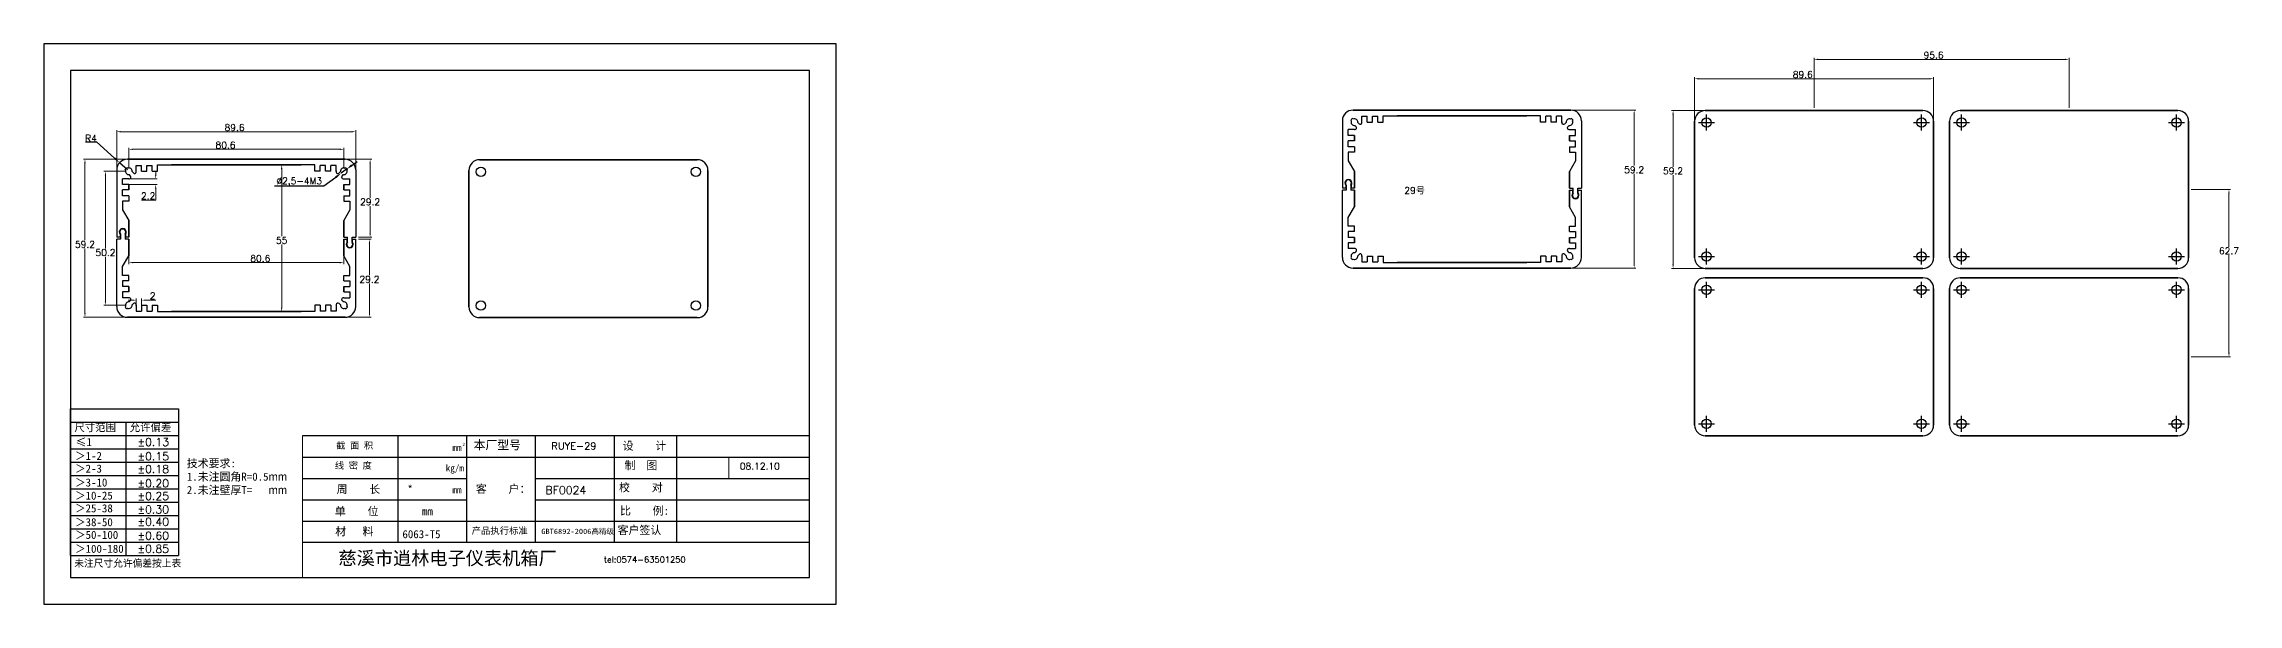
# Model space of a CAD drawing. Header units: millimetres. Extents: x 0 to 3061, y 0 to 1000.
# Drawn here: x 2239 to 3061, y 156 to 366 of the extents above; entities that cross this region are included whole.
import ezdxf

# ---------------------------------------------------------------- set-up
doc = ezdxf.new("R2010")
doc.units = ezdxf.units.MM
doc.header["$PDMODE"] = 2
doc.header["$PDSIZE"] = 3
doc.layers.add('POINT', color=2, linetype='Continuous')
doc.layers.add('PROPRO', color=1, linetype='Continuous')
doc.styles.get("Standard").update_dxf_attribs({"font": 'txt.shx', "height": 2.5})
doc.dimstyles.new('ISO-25', dxfattribs={"dimtxt": 2.5, "dimasz": 2.5, "dimexe": 0, "dimexo": 0, "dimgap": 0, "dimtad": 1, "dimtih": 1, "dimtoh": 1, "dimdec": 1, "dimtxsty": 'Standard', "dimcen": 2.5, "dimclrd": 256, "dimclre": 256, "dimclrt": 256, "dimadec": 0, "dimazin": 0, "dimtfac": 1, "dimtdec": 1, "dimtmove": 0, "dimatfit": 3, "dimfxl": 0, "dimarcsym": 0})
doc.dimstyles.new('ISO-25$0', dxfattribs={"dimtxt": 3.5, "dimasz": 1.5, "dimexe": 0.6, "dimexo": 1, "dimgap": 0.3, "dimtad": 1, "dimtih": 1, "dimtoh": 1, "dimdec": 1, "dimdsep": 46, "dimtxsty": 'Standard', "dimcen": 0, "dimclrd": 256, "dimclre": 256, "dimclrt": 256, "dimaunit": 1, "dimadec": 0, "dimazin": 3, "dimtfac": 1, "dimtdec": 1, "dimtofl": 0, "dimtmove": 0, "dimatfit": 3, "dimfxl": 0, "dimlwd": 9, "dimlwe": 9, "dimarcsym": 0})

# ---------------------------------------------------------------- blocks, each defined once
blk = doc.blocks.new('*D1')
at = {"lineweight": 9}
for p, q in [((2785.02, 341.44), (2835.4, 341.44)), ((2834.8, 339.94), (2834.8, 320.66)), ((2834.8, 283.74), (2834.8, 317.5)), ((2786.93, 282.24), (2835.4, 282.24))]:
    blk.add_line(p, q, dxfattribs=at)
for points in [[(2834.55, 339.94), (2835.05, 339.94), (2834.8, 341.44)], [(2834.55, 283.74), (2835.05, 283.74), (2834.8, 282.24)]]:
    blk.add_solid(points)
at = {"layer": 'Defpoints', "color": 0}
for p in [(2784.02, 341.44), (2785.93, 282.24), (2834.8, 282.24)]:
    blk.add_point(p, dxfattribs=at)
at = {"insert": (2834.8, 319.08), "char_height": 2.5, "attachment_point": 5}
blk.add_mtext('59.2', dxfattribs=at)
blk = doc.blocks.new('*U2', base_point=(533.293, 336.791))
at = {"layer": 'POINT', "color": 2}
blk.add_point((533.293, 336.791), dxfattribs=at)
at = {"layer": 'PROPRO'}
blk.add_circle((533.293, 336.791), 1.75, dxfattribs=at)
blk = doc.blocks.new('*U3', base_point=(613.893, 336.791))
at = {"layer": 'POINT', "color": 2}
blk.add_point((613.893, 336.791), dxfattribs=at)
at = {"layer": 'PROPRO'}
blk.add_circle((613.893, 336.791), 1.75, dxfattribs=at)
blk = doc.blocks.new('*U4', base_point=(613.893, 286.591))
at = {"layer": 'POINT', "color": 2}
blk.add_point((613.893, 286.591), dxfattribs=at)
at = {"layer": 'PROPRO'}
blk.add_circle((613.893, 286.591), 1.75, dxfattribs=at)
blk = doc.blocks.new('*U5', base_point=(533.293, 286.591))
at = {"layer": 'POINT', "color": 2}
blk.add_point((533.293, 286.591), dxfattribs=at)
at = {"layer": 'PROPRO'}
blk.add_circle((533.293, 286.591), 1.75, dxfattribs=at)
blk = doc.blocks.new('*D6')
at = {"lineweight": 9}
for p, q in [((2857.46, 318.25), (2857.46, 353.8)), ((2947.06, 312.69), (2947.06, 353.8)), ((2858.96, 353.2), (2945.56, 353.2))]:
    blk.add_line(p, q, dxfattribs=at)
for points in [[(2858.96, 353.45), (2858.96, 352.95), (2857.46, 353.2)], [(2945.56, 353.45), (2945.56, 352.95), (2947.06, 353.2)]]:
    blk.add_solid(points)
at = {"layer": 'Defpoints', "color": 0}
for p in [(2947.06, 353.2), (2857.46, 317.25), (2947.06, 311.69)]:
    blk.add_point(p, dxfattribs=at)
at = {"insert": (2898.01, 354.78), "char_height": 2.5, "attachment_point": 5}
blk.add_mtext('89.6', dxfattribs=at)
blk = doc.blocks.new('*D7')
at = {"lineweight": 9}
for p, q in [((2901.26, 341.29), (2848.79, 341.29)), ((2849.39, 339.79), (2849.39, 320.24)), ((2849.39, 283.59), (2849.39, 317.09)), ((2901.26, 282.09), (2848.79, 282.09))]:
    blk.add_line(p, q, dxfattribs=at)
for points in [[(2849.14, 339.79), (2849.64, 339.79), (2849.39, 341.29)], [(2849.14, 283.59), (2849.64, 283.59), (2849.39, 282.09)]]:
    blk.add_solid(points)
at = {"layer": 'Defpoints', "color": 0}
for p in [(2902.26, 341.29), (2849.39, 282.09), (2902.26, 282.09)]:
    blk.add_point(p, dxfattribs=at)
at = {"insert": (2849.39, 318.66), "char_height": 2.5, "attachment_point": 5}
blk.add_mtext('59.2', dxfattribs=at)
blk = doc.blocks.new('*D8')
at = {"lineweight": 9}
for p, q in [((2902.26, 342.29), (2902.26, 361.06)), ((2903.76, 360.46), (2996.36, 360.46)), ((2997.86, 342.29), (2997.86, 361.06))]:
    blk.add_line(p, q, dxfattribs=at)
for points in [[(2903.76, 360.71), (2903.76, 360.21), (2902.26, 360.46)], [(2996.36, 360.71), (2996.36, 360.21), (2997.86, 360.46)]]:
    blk.add_solid(points)
at = {"layer": 'Defpoints', "color": 0}
for p in [(2997.86, 360.46), (2902.26, 341.29), (2997.86, 341.29)]:
    blk.add_point(p, dxfattribs=at)
at = {"insert": (2947.06, 362.04), "char_height": 2.5, "attachment_point": 5}
blk.add_mtext('95.6', dxfattribs=at)
blk = doc.blocks.new('*D9')
at = {"lineweight": 9}
for p, q in [((3043.66, 311.69), (3058.38, 311.69)), ((3057.78, 310.19), (3057.78, 290.23)), ((3057.78, 250.49), (3057.78, 287.08)), ((3043.66, 248.99), (3058.38, 248.99))]:
    blk.add_line(p, q, dxfattribs=at)
for points in [[(3057.53, 310.19), (3058.03, 310.19), (3057.78, 311.69)], [(3057.53, 250.49), (3058.03, 250.49), (3057.78, 248.99)]]:
    blk.add_solid(points)
at = {"layer": 'Defpoints', "color": 0}
for p in [(3042.66, 311.69), (3042.66, 248.99), (3057.78, 248.99)]:
    blk.add_point(p, dxfattribs=at)
at = {"insert": (3057.78, 288.66), "char_height": 2.5, "attachment_point": 5}
blk.add_mtext('62.7', dxfattribs=at)
blk = doc.blocks.new('*D11')
at = {"lineweight": 9}
for p, q in [((2305.02, 320.91), (2328.39, 320.91)), ((2327.79, 319.41), (2327.79, 294.19)), ((2327.79, 267.41), (2327.79, 291.04)), ((2303.53, 265.91), (2328.39, 265.91))]:
    blk.add_line(p, q, dxfattribs=at)
for points in [[(2327.54, 319.41), (2328.04, 319.41), (2327.79, 320.91)], [(2327.54, 267.41), (2328.04, 267.41), (2327.79, 265.91)]]:
    blk.add_solid(points)
at = {"layer": 'Defpoints', "color": 0}
for p in [(2304.02, 320.91), (2302.53, 265.91), (2327.79, 265.91)]:
    blk.add_point(p, dxfattribs=at)
at = {"insert": (2327.79, 292.62), "char_height": 2.5, "attachment_point": 5}
blk.add_mtext('55', dxfattribs=at)
blk = doc.blocks.new('*D12')
at = {"lineweight": 9}
for p, q in [((2270.46, 288.91), (2270.46, 283.67)), ((2351.06, 288.91), (2351.06, 283.67)), ((2271.96, 284.27), (2349.56, 284.27))]:
    blk.add_line(p, q, dxfattribs=at)
for points in [[(2271.96, 284.52), (2271.96, 284.02), (2270.46, 284.27)], [(2349.56, 284.52), (2349.56, 284.02), (2351.06, 284.27)]]:
    blk.add_solid(points)
at = {"layer": 'Defpoints', "color": 0}
for p in [(2270.46, 289.91), (2351.06, 289.91), (2351.06, 284.27)]:
    blk.add_point(p, dxfattribs=at)
at = {"insert": (2319.8, 285.84), "char_height": 2.5, "attachment_point": 5}
blk.add_mtext('80.6', dxfattribs=at)
blk = doc.blocks.new('*D13')
at = {"lineweight": 9}
for p, q in [((2278.31, 323.01), (2253.45, 323.01)), ((2254.05, 321.51), (2254.05, 292.71)), ((2254.05, 265.31), (2254.05, 289.56)), ((2271.81, 263.81), (2253.45, 263.81))]:
    blk.add_line(p, q, dxfattribs=at)
for points in [[(2253.8, 321.51), (2254.3, 321.51), (2254.05, 323.01)], [(2253.8, 265.31), (2254.3, 265.31), (2254.05, 263.81)]]:
    blk.add_solid(points)
at = {"layer": 'Defpoints', "color": 0}
for p in [(2254.05, 323.01), (2279.31, 323.01), (2272.81, 263.81)]:
    blk.add_point(p, dxfattribs=at)
at = {"insert": (2254.05, 291.13), "char_height": 2.5, "attachment_point": 5}
blk.add_mtext('59.2', dxfattribs=at)
blk = doc.blocks.new('*D14')
at = {"lineweight": 9}
for p, q in [((2269.46, 318.51), (2261.12, 318.51)), ((2261.72, 317.01), (2261.72, 289.6)), ((2261.72, 269.81), (2261.72, 286.45)), ((2269.46, 268.31), (2261.12, 268.31))]:
    blk.add_line(p, q, dxfattribs=at)
for points in [[(2261.47, 317.01), (2261.97, 317.01), (2261.72, 318.51)], [(2261.47, 269.81), (2261.97, 269.81), (2261.72, 268.31)]]:
    blk.add_solid(points)
at = {"layer": 'Defpoints', "color": 0}
for p in [(2270.46, 318.51), (2261.72, 268.31), (2270.46, 268.31)]:
    blk.add_point(p, dxfattribs=at)
at = {"insert": (2261.72, 288.02), "char_height": 2.5, "attachment_point": 5}
blk.add_mtext('50.2', dxfattribs=at)
blk = doc.blocks.new('*D15')
at = {"lineweight": 9}
for p, q in [((2270.46, 319.51), (2270.46, 327.35)), ((2271.96, 326.75), (2349.56, 326.75)), ((2351.06, 319.51), (2351.06, 327.35))]:
    blk.add_line(p, q, dxfattribs=at)
for points in [[(2271.96, 327), (2271.96, 326.5), (2270.46, 326.75)], [(2349.56, 327), (2349.56, 326.5), (2351.06, 326.75)]]:
    blk.add_solid(points)
at = {"layer": 'Defpoints', "color": 0}
for p in [(2351.06, 326.75), (2270.46, 318.51), (2351.06, 318.51)]:
    blk.add_point(p, dxfattribs=at)
at = {"insert": (2306.73, 328.33), "char_height": 2.5, "attachment_point": 5}
blk.add_mtext('80.6', dxfattribs=at)
blk = doc.blocks.new('*D16')
at = {"lineweight": 9}
for p, q in [((2265.96, 319.51), (2265.96, 333.94)), ((2267.46, 333.34), (2354.06, 333.34)), ((2355.56, 317.58), (2355.56, 333.94))]:
    blk.add_line(p, q, dxfattribs=at)
for points in [[(2267.46, 333.59), (2267.46, 333.09), (2265.96, 333.34)], [(2354.06, 333.59), (2354.06, 333.09), (2355.56, 333.34)]]:
    blk.add_solid(points)
at = {"layer": 'Defpoints', "color": 0}
for p in [(2355.56, 333.34), (2265.96, 318.51), (2355.56, 316.58)]:
    blk.add_point(p, dxfattribs=at)
at = {"insert": (2310.13, 334.91), "char_height": 2.5, "attachment_point": 5}
blk.add_mtext('89.6', dxfattribs=at)
blk = doc.blocks.new('*D17')
at = {"lineweight": 9}
for p, q in [((2271.76, 270.2), (2270.26, 270.2)), ((2273.26, 267.11), (2273.26, 270.8)), ((2275.26, 267.11), (2275.26, 270.8)), ((2276.76, 270.2), (2280.58, 270.2))]:
    blk.add_line(p, q, dxfattribs=at)
for points in [[(2271.76, 270.45), (2271.76, 269.95), (2273.26, 270.2)], [(2276.76, 270.45), (2276.76, 269.95), (2275.26, 270.2)]]:
    blk.add_solid(points)
at = {"layer": 'Defpoints', "color": 0}
for p in [(2273.26, 266.11), (2275.26, 270.2), (2275.26, 266.11)]:
    blk.add_point(p, dxfattribs=at)
at = {"insert": (2279.42, 271.78), "char_height": 2.5, "attachment_point": 5}
blk.add_mtext('2', dxfattribs=at)
blk = doc.blocks.new('*D18')
at = {"lineweight": 9}
for p, q in [((2269.16, 315.71), (2281.16, 315.71)), ((2269.16, 313.51), (2281.16, 313.51)), ((2280.56, 317.21), (2280.56, 318.71)), ((2280.56, 307.68), (2275.2, 307.68)), ((2280.56, 312.01), (2280.56, 307.68))]:
    blk.add_line(p, q, dxfattribs=at)
for points in [[(2280.31, 317.21), (2280.81, 317.21), (2280.56, 315.71)], [(2280.31, 312.01), (2280.81, 312.01), (2280.56, 313.51)]]:
    blk.add_solid(points)
at = {"layer": 'Defpoints', "color": 0}
for p in [(2268.16, 315.71), (2268.16, 313.51), (2280.56, 315.71)]:
    blk.add_point(p, dxfattribs=at)
at = {"insert": (2277.73, 309.26), "char_height": 2.5, "attachment_point": 5}
blk.add_mtext('2.2', dxfattribs=at)
blk = doc.blocks.new('*D19')
at = {"lineweight": 9}
for p, q in [((2347.38, 323.01), (2361.54, 323.01)), ((2360.94, 321.51), (2360.94, 308.62)), ((2360.94, 295.31), (2360.94, 305.46)), ((2356.56, 293.81), (2361.54, 293.81))]:
    blk.add_line(p, q, dxfattribs=at)
for points in [[(2360.69, 321.51), (2361.19, 321.51), (2360.94, 323.01)], [(2360.69, 295.31), (2361.19, 295.31), (2360.94, 293.81)]]:
    blk.add_solid(points)
at = {"layer": 'Defpoints', "color": 0}
for p in [(2346.38, 323.01), (2360.94, 323.01), (2355.56, 293.81)]:
    blk.add_point(p, dxfattribs=at)
at = {"insert": (2360.94, 307.04), "char_height": 2.5, "attachment_point": 5}
blk.add_mtext('29.2', dxfattribs=at)
blk = doc.blocks.new('*D20')
at = {"lineweight": 9}
for p, q in [((2356.56, 293.01), (2361.3, 293.01)), ((2360.7, 291.51), (2360.7, 279.58)), ((2360.7, 265.31), (2360.7, 276.43)), ((2350.23, 263.81), (2361.3, 263.81))]:
    blk.add_line(p, q, dxfattribs=at)
for points in [[(2360.45, 291.51), (2360.95, 291.51), (2360.7, 293.01)], [(2360.45, 265.31), (2360.95, 265.31), (2360.7, 263.81)]]:
    blk.add_solid(points)
at = {"layer": 'Defpoints', "color": 0}
for p in [(2355.56, 293.01), (2360.7, 293.01), (2349.23, 263.81)]:
    blk.add_point(p, dxfattribs=at)
at = {"insert": (2360.7, 278.01), "char_height": 2.5, "attachment_point": 5}
blk.add_mtext('29.2', dxfattribs=at)
blk = doc.blocks.new('*D21')
at = {"lineweight": -2}
for p, q in [((2354.08, 320.73), (2356.09, 322.22)), ((2325.16, 313), (2343.6, 313)), ((2343.6, 313), (2348.04, 316.28)), ((2352.07, 319.25), (2350.06, 317.77))]:
    blk.add_line(p, q, dxfattribs=at)
for points in [[(2353.83, 321.07), (2354.33, 320.4), (2352.07, 319.25)], [(2347.8, 316.62), (2348.29, 315.95), (2350.06, 317.77)]]:
    blk.add_solid(points)
at = {"layer": 'Defpoints', "color": 0}
for p in [(2350.06, 317.77), (2352.07, 319.25)]:
    blk.add_point(p, dxfattribs=at)
at = {"insert": (2334.38, 314.51), "char_height": 2.5, "attachment_point": 5}
blk.add_mtext('∅2,5-4M3', dxfattribs=at)
blk = doc.blocks.new('*D22')
at = {"lineweight": -2}
for p, q in [((2254.21, 329.58), (2258.4, 329.58)), ((2258.4, 329.58), (2265.16, 323.39)), ((2269.96, 319.01), (2267.01, 321.71))]:
    blk.add_line(p, q, dxfattribs=at)
blk.add_solid([(2265.45, 323.7), (2264.88, 323.09), (2267.01, 321.71)])
at = {"layer": 'Defpoints', "color": 0}
for p in [(2267.01, 321.71), (2269.96, 319.01)]:
    blk.add_point(p, dxfattribs=at)
at = {"insert": (2256.31, 330.88), "char_height": 2.5, "attachment_point": 5}
blk.add_mtext('R4', dxfattribs=at)

msp = doc.modelspace()

# ---------------------------------------------------------------- linework, layer by layer
at = {"color": 1}
for p, q in [((2725.4324, 337.4412), (2725.4324, 312.2412)), ((2728.7688, 337.3977), (2728.5789, 337.5876)), ((2729.4759, 338.1048), (2729.286, 338.2947)), ((2811.0324, 341.4412), (2729.4324, 341.4412)), ((2729.4324, 341.4412), (2811.0324, 341.4412)), ((2732.7293, 339.1412), (2734.7293, 339.1412)), ((2732.7293, 336.8086), (2732.7293, 339.1412)), ((2732.7293, 336.8086), (2732.7293, 339.1412)), ((2734.7293, 336.9412), (2734.7293, 339.1412)), ((2734.7293, 337.1412), (2734.7293, 339.1412)), ((2736.7293, 339.1412), (2738.7293, 339.1412)), ((2736.7293, 336.9412), (2736.7293, 339.1412)), ((2738.7293, 336.9412), (2738.7293, 339.1412)), ((2740.7293, 339.3412), (2794.523, 339.3412)), ((2740.7293, 336.9412), (2740.7293, 339.3412)), ((2799.7356, 339.3412), (2745.9419, 339.3412)), ((2799.7356, 336.9412), (2799.7356, 339.3412)), ((2803.7356, 339.1412), (2801.7356, 339.1412)), ((2801.7356, 336.9412), (2801.7356, 339.1412)), ((2803.7356, 336.9412), (2803.7356, 339.1412)), ((2807.7356, 339.1412), (2805.7356, 339.1412)), ((2805.7356, 336.9412), (2805.7356, 339.1412)), ((2805.7356, 337.1412), (2805.7356, 339.1412)), ((2807.7356, 336.8086), (2807.7356, 339.1412)), ((2807.7356, 336.8086), (2807.7356, 339.1412)), ((2810.989, 338.1048), (2811.1789, 338.2947)), ((2811.6961, 337.3977), (2811.886, 337.5876)), ((2815.0324, 337.4412), (2815.0324, 312.2412)), ((2727.6324, 331.9412), (2727.6324, 334.1412)), ((2729.9324, 334.1412), (2727.6324, 334.1412)), ((2729.9324, 331.9412), (2727.6324, 331.9412)), ((2729.9324, 329.9412), (2727.6324, 329.9412)), ((2727.6324, 327.7412), (2727.6324, 329.9412)), ((2729.9324, 329.9412), (2729.9324, 331.9412)), ((2729.9324, 329.9412), (2729.9324, 331.9412)), ((2729.9324, 331.9412), (2729.9324, 329.9412)), ((2729.9324, 331.9412), (2729.9324, 329.9412)), ((2730.5668, 335.1755), (2730.0459, 335.6963)), ((2730.5668, 335.1755), (2730.0459, 335.6963)), ((2731.6981, 336.3069), (2731.1773, 336.8277)), ((2734.7293, 336.9412), (2736.7293, 336.9412)), ((2738.7293, 336.9412), (2740.7293, 336.9412)), ((2801.7356, 336.9412), (2799.7356, 336.9412)), ((2805.7356, 336.9412), (2803.7356, 336.9412)), ((2808.7668, 336.3069), (2809.2876, 336.8277)), ((2809.8981, 335.1755), (2810.419, 335.6963)), ((2809.8981, 335.1755), (2810.419, 335.6963)), ((2810.5324, 334.1412), (2812.8324, 334.1412)), ((2810.5324, 331.9412), (2812.8324, 331.9412)), ((2810.5324, 329.9412), (2810.5324, 331.9412)), ((2810.5324, 329.9412), (2810.5324, 331.9412)), ((2810.5324, 331.9412), (2810.5324, 329.9412)), ((2810.5324, 331.9412), (2810.5324, 329.9412)), ((2810.5324, 329.9412), (2812.8324, 329.9412)), ((2812.8324, 331.9412), (2812.8324, 334.1412)), ((2812.8324, 327.7412), (2812.8324, 329.9412)), ((2729.9324, 327.7412), (2727.6324, 327.7412)), ((2727.6324, 325.7412), (2727.6324, 322.4412)), ((2729.9324, 325.7412), (2727.6324, 325.7412)), ((2727.6324, 322.4412), (2729.9324, 318.4412)), ((2729.9324, 327.7412), (2729.9324, 325.7412)), ((2810.5324, 327.7412), (2812.8324, 327.7412)), ((2810.5324, 327.7412), (2810.5324, 325.7412)), ((2810.5324, 325.7412), (2812.8324, 325.7412)), ((2812.8324, 322.4412), (2810.5324, 318.4412)), ((2812.8324, 325.7412), (2812.8324, 322.4412)), ((2726.6824, 313.3105), (2726.6824, 312.2412)), ((2726.6824, 313.3105), (2726.6824, 312.2412)), ((2726.8324, 313.3666), (2726.8324, 311.4412)), ((2728.5324, 313.3666), (2728.5324, 311.4412)), ((2728.6824, 313.3105), (2728.6824, 312.2412)), ((2728.6824, 313.3105), (2728.6824, 312.2412)), ((2729.9324, 312.2412), (2729.9324, 318.4412)), ((2729.9324, 318.4412), (2729.9324, 312.2412)), ((2729.9324, 318.4412), (2729.9324, 312.2412)), ((2810.5324, 312.2412), (2810.5324, 318.4412)), ((2810.5324, 318.4412), (2810.5324, 312.2412)), ((2810.5324, 318.4412), (2810.5324, 312.2412)), ((2726.6824, 312.2412), (2725.4324, 312.2412)), ((2725.4324, 286.2412), (2725.4324, 311.4412)), ((2726.8324, 311.4412), (2725.4324, 311.4412)), ((2727.6324, 301.2412), (2729.9324, 305.2412)), ((2729.9324, 311.4412), (2728.5324, 311.4412)), ((2729.9324, 312.2412), (2728.6824, 312.2412)), ((2729.9324, 311.4412), (2729.9324, 305.2412)), ((2729.9324, 305.2412), (2729.9324, 311.4412)), ((2729.9324, 305.2412), (2729.9324, 311.4412)), ((2810.5324, 312.2412), (2811.9324, 312.2412)), ((2810.5324, 311.4412), (2811.7824, 311.4412)), ((2810.5324, 311.4412), (2810.5324, 305.2412)), ((2810.5324, 305.2412), (2810.5324, 311.4412)), ((2810.5324, 305.2412), (2810.5324, 311.4412)), ((2812.8324, 301.2412), (2810.5324, 305.2412)), ((2811.7824, 310.3718), (2811.7824, 311.4412)), ((2811.7824, 310.3718), (2811.7824, 311.4412)), ((2811.9324, 310.3158), (2811.9324, 312.2412)), ((2813.6324, 312.2412), (2815.0324, 312.2412)), ((2813.6324, 310.3158), (2813.6324, 312.2412)), ((2813.7824, 311.4412), (2815.0324, 311.4412)), ((2813.7824, 310.3718), (2813.7824, 311.4412)), ((2813.7824, 310.3718), (2813.7824, 311.4412)), ((2815.0324, 286.2412), (2815.0324, 311.4412)), ((2727.6324, 297.9412), (2727.6324, 301.2412)), ((2729.9324, 297.9412), (2727.6324, 297.9412)), ((2729.9324, 295.9412), (2729.9324, 297.9412)), ((2810.5324, 297.9412), (2812.8324, 297.9412)), ((2810.5324, 295.9412), (2810.5324, 297.9412)), ((2812.8324, 297.9412), (2812.8324, 301.2412)), ((2729.9324, 295.9412), (2727.6324, 295.9412)), ((2727.6324, 295.9412), (2727.6324, 293.7412)), ((2729.9324, 293.7412), (2727.6324, 293.7412)), ((2729.9324, 291.7412), (2727.6324, 291.7412)), ((2727.6324, 291.7412), (2727.6324, 289.5412)), ((2729.9324, 289.5412), (2727.6324, 289.5412)), ((2729.9324, 293.7412), (2729.9324, 291.7412)), ((2729.9324, 293.7412), (2729.9324, 291.7412)), ((2729.9324, 291.7412), (2729.9324, 293.7412)), ((2729.9324, 291.7412), (2729.9324, 293.7412)), ((2730.5668, 288.5069), (2730.0459, 287.986)), ((2730.5668, 288.5069), (2730.0459, 287.986)), ((2809.8981, 288.5069), (2810.419, 287.986)), ((2809.8981, 288.5069), (2810.419, 287.986)), ((2810.5324, 295.9412), (2812.8324, 295.9412)), ((2810.5324, 293.7412), (2812.8324, 293.7412)), ((2810.5324, 293.7412), (2810.5324, 291.7412)), ((2810.5324, 293.7412), (2810.5324, 291.7412)), ((2810.5324, 291.7412), (2810.5324, 293.7412)), ((2810.5324, 291.7412), (2810.5324, 293.7412)), ((2810.5324, 291.7412), (2812.8324, 291.7412)), ((2810.5324, 289.5412), (2812.8324, 289.5412)), ((2812.8324, 295.9412), (2812.8324, 293.7412)), ((2812.8324, 291.7412), (2812.8324, 289.5412)), ((2728.7688, 286.2846), (2728.5789, 286.0947)), ((2729.4759, 285.5775), (2729.286, 285.3876)), ((2729.4324, 282.2412), (2811.0324, 282.2412)), ((2811.0324, 282.2412), (2729.4324, 282.2412)), ((2731.6981, 287.3755), (2731.1773, 286.8546)), ((2732.7293, 286.8737), (2732.7293, 284.5412)), ((2732.7293, 286.8737), (2732.7293, 284.5412)), ((2732.7293, 284.5412), (2734.7293, 284.5412)), ((2734.7293, 286.7412), (2734.7293, 284.5412)), ((2734.7293, 286.7412), (2736.7293, 286.7412)), ((2734.7293, 286.5412), (2734.7293, 284.5412)), ((2736.7293, 286.7412), (2736.7293, 284.5412)), ((2736.7293, 284.5412), (2738.7293, 284.5412)), ((2738.7293, 286.7412), (2738.7293, 284.5412)), ((2738.7293, 286.7412), (2740.7293, 286.7412)), ((2740.7293, 286.7412), (2740.7293, 284.3412)), ((2740.7293, 284.3412), (2794.523, 284.3412)), ((2799.7356, 284.3412), (2745.9419, 284.3412)), ((2799.7356, 286.7412), (2799.7356, 284.3412)), ((2801.7356, 286.7412), (2799.7356, 286.7412)), ((2801.7356, 286.7412), (2801.7356, 284.5412)), ((2803.7356, 284.5412), (2801.7356, 284.5412)), ((2803.7356, 286.7412), (2803.7356, 284.5412)), ((2805.7356, 286.7412), (2803.7356, 286.7412)), ((2805.7356, 286.7412), (2805.7356, 284.5412)), ((2805.7356, 286.5412), (2805.7356, 284.5412)), ((2807.7356, 284.5412), (2805.7356, 284.5412)), ((2807.7356, 286.8737), (2807.7356, 284.5412)), ((2807.7356, 286.8737), (2807.7356, 284.5412)), ((2808.7668, 287.3755), (2809.2876, 286.8546)), ((2810.989, 285.5775), (2811.1789, 285.3876)), ((2811.6961, 286.2846), (2811.886, 286.0947))]:
    msp.add_line(p, q, dxfattribs=at)
for p, q in [((2857.4561, 337.2909), (2857.4561, 286.0909)), ((2857.4561, 286.0909), (2857.4561, 337.2909)), ((2857.4561, 286.0909), (2857.4561, 337.2909)), ((2943.0561, 341.2909), (2861.4561, 341.2909)), ((2861.4561, 341.2909), (2943.0561, 341.2909)), ((2947.0561, 337.2909), (2947.0561, 286.0909)), ((2947.0561, 337.2909), (2947.0561, 286.0909)), ((2947.0561, 286.0909), (2947.0561, 337.2909)), ((2953.0561, 286.0909), (2953.0561, 337.2909)), ((2953.0561, 286.0909), (2953.0561, 337.2909)), ((2953.0561, 337.2909), (2953.0561, 286.0909)), ((2957.0561, 341.2909), (3038.6561, 341.2909)), ((3038.6561, 341.2909), (2957.0561, 341.2909)), ((3042.6561, 286.0909), (3042.6561, 337.2909)), ((3042.6561, 337.2909), (3042.6561, 286.0909)), ((3042.6561, 337.2909), (3042.6561, 286.0909)), ((2351.5617, 323.0081), (2269.9617, 323.0081)), ((2269.9617, 323.0081), (2351.5617, 323.0081)), ((2281.2585, 320.9081), (2335.0522, 320.9081)), ((2281.2585, 318.5081), (2281.2585, 320.9081)), ((2340.2648, 320.9081), (2286.4711, 320.9081)), ((2340.2648, 318.5081), (2340.2648, 320.9081)), ((2483.5853, 322.8578), (2401.9853, 322.8578)), ((2401.9853, 322.8578), (2483.5853, 322.8578)), ((2265.9617, 319.0081), (2265.9617, 293.8081)), ((2268.1617, 313.5081), (2268.1617, 315.7081)), ((2270.4617, 315.7081), (2268.1617, 315.7081)), ((2270.4617, 313.5081), (2268.1617, 313.5081)), ((2269.298, 318.9646), (2269.1081, 319.1545)), ((2270.0051, 319.6717), (2269.8152, 319.8616)), ((2270.4617, 311.5081), (2270.4617, 313.5081)), ((2270.4617, 311.5081), (2270.4617, 313.5081)), ((2270.4617, 313.5081), (2270.4617, 311.5081)), ((2270.4617, 313.5081), (2270.4617, 311.5081)), ((2271.096, 316.7424), (2270.5751, 317.2632)), ((2271.096, 316.7424), (2270.5751, 317.2632)), ((2272.2274, 317.8738), (2271.7065, 318.3946)), ((2273.2585, 320.7081), (2275.2585, 320.7081)), ((2273.2585, 318.3756), (2273.2585, 320.7081)), ((2273.2585, 318.3756), (2273.2585, 320.7081)), ((2275.2585, 318.5081), (2275.2585, 320.7081)), ((2275.2585, 318.7081), (2275.2585, 320.7081)), ((2275.2585, 318.5081), (2277.2585, 318.5081)), ((2277.2585, 320.7081), (2279.2585, 320.7081)), ((2277.2585, 318.5081), (2277.2585, 320.7081)), ((2279.2585, 318.5081), (2279.2585, 320.7081)), ((2279.2585, 318.5081), (2281.2585, 318.5081)), ((2342.2648, 318.5081), (2340.2648, 318.5081)), ((2344.2648, 320.7081), (2342.2648, 320.7081)), ((2342.2648, 318.5081), (2342.2648, 320.7081)), ((2344.2648, 318.5081), (2344.2648, 320.7081)), ((2346.2648, 318.5081), (2344.2648, 318.5081)), ((2348.2648, 320.7081), (2346.2648, 320.7081)), ((2346.2648, 318.5081), (2346.2648, 320.7081)), ((2346.2648, 318.7081), (2346.2648, 320.7081)), ((2348.2648, 318.3756), (2348.2648, 320.7081)), ((2348.2648, 318.3756), (2348.2648, 320.7081)), ((2349.296, 317.8738), (2349.8168, 318.3946)), ((2350.4274, 316.7424), (2350.9482, 317.2632)), ((2350.4274, 316.7424), (2350.9482, 317.2632)), ((2351.0617, 315.7081), (2353.3617, 315.7081)), ((2351.0617, 313.5081), (2353.3617, 313.5081)), ((2351.0617, 311.5081), (2351.0617, 313.5081)), ((2351.0617, 311.5081), (2351.0617, 313.5081)), ((2351.0617, 313.5081), (2351.0617, 311.5081)), ((2351.0617, 313.5081), (2351.0617, 311.5081)), ((2351.5182, 319.6717), (2351.7081, 319.8616)), ((2352.2253, 318.9646), (2352.4152, 319.1545)), ((2353.3617, 313.5081), (2353.3617, 315.7081)), ((2355.5617, 319.0081), (2355.5617, 293.8081)), ((2397.9853, 318.8578), (2397.9853, 267.6578)), ((2397.9853, 267.6578), (2397.9853, 318.8578)), ((2397.9853, 267.6578), (2397.9853, 318.8578)), ((2487.5853, 318.8578), (2487.5853, 267.6578)), ((2487.5853, 318.8578), (2487.5853, 267.6578)), ((2487.5853, 267.6578), (2487.5853, 318.8578)), ((2270.4617, 311.5081), (2268.1617, 311.5081)), ((2268.1617, 309.3081), (2268.1617, 311.5081)), ((2270.4617, 309.3081), (2268.1617, 309.3081)), ((2268.1617, 307.3081), (2268.1617, 304.0081)), ((2270.4617, 307.3081), (2268.1617, 307.3081)), ((2270.4617, 309.3081), (2270.4617, 307.3081)), ((2351.0617, 311.5081), (2353.3617, 311.5081)), ((2351.0617, 309.3081), (2353.3617, 309.3081)), ((2351.0617, 309.3081), (2351.0617, 307.3081)), ((2351.0617, 307.3081), (2353.3617, 307.3081)), ((2353.3617, 309.3081), (2353.3617, 311.5081)), ((2353.3617, 307.3081), (2353.3617, 304.0081)), ((2268.1617, 304.0081), (2270.4617, 300.0081)), ((2270.4617, 293.8081), (2270.4617, 300.0081)), ((2270.4617, 300.0081), (2270.4617, 293.8081)), ((2270.4617, 300.0081), (2270.4617, 293.8081)), ((2353.3617, 304.0081), (2351.0617, 300.0081)), ((2351.0617, 293.8081), (2351.0617, 300.0081)), ((2351.0617, 300.0081), (2351.0617, 293.8081)), ((2351.0617, 300.0081), (2351.0617, 293.8081)), ((2267.2117, 293.8081), (2265.9617, 293.8081)), ((2265.9617, 267.8081), (2265.9617, 293.0081)), ((2267.3617, 293.0081), (2265.9617, 293.0081)), ((2267.2117, 294.8774), (2267.2117, 293.8081)), ((2267.2117, 294.8774), (2267.2117, 293.8081)), ((2267.3617, 294.9335), (2267.3617, 293.0081)), ((2269.0617, 294.9335), (2269.0617, 293.0081)), ((2270.4617, 293.0081), (2269.0617, 293.0081)), ((2269.2117, 294.8774), (2269.2117, 293.8081)), ((2269.2117, 294.8774), (2269.2117, 293.8081)), ((2270.4617, 293.8081), (2269.2117, 293.8081)), ((2270.4617, 293.0081), (2270.4617, 286.8081)), ((2270.4617, 286.8081), (2270.4617, 293.0081)), ((2270.4617, 286.8081), (2270.4617, 293.0081)), ((2351.0617, 293.8081), (2352.4617, 293.8081)), ((2351.0617, 293.0081), (2352.3117, 293.0081)), ((2351.0617, 293.0081), (2351.0617, 286.8081)), ((2351.0617, 286.8081), (2351.0617, 293.0081)), ((2351.0617, 286.8081), (2351.0617, 293.0081)), ((2352.3117, 291.9387), (2352.3117, 293.0081)), ((2352.3117, 291.9387), (2352.3117, 293.0081)), ((2352.4617, 291.8827), (2352.4617, 293.8081)), ((2354.1617, 293.8081), (2355.5617, 293.8081)), ((2354.1617, 291.8827), (2354.1617, 293.8081)), ((2354.3117, 293.0081), (2355.5617, 293.0081)), ((2354.3117, 291.9387), (2354.3117, 293.0081)), ((2354.3117, 291.9387), (2354.3117, 293.0081)), ((2355.5617, 267.8081), (2355.5617, 293.0081)), ((2268.1617, 282.8081), (2270.4617, 286.8081)), ((2268.1617, 279.5081), (2268.1617, 282.8081)), ((2353.3617, 282.8081), (2351.0617, 286.8081)), ((2353.3617, 279.5081), (2353.3617, 282.8081)), ((2861.4561, 282.0909), (2943.0561, 282.0909)), ((2943.0561, 282.0909), (2861.4561, 282.0909)), ((3038.6561, 282.0909), (2957.0561, 282.0909)), ((2957.0561, 282.0909), (3038.6561, 282.0909)), ((2270.4617, 279.5081), (2268.1617, 279.5081)), ((2270.4617, 277.5081), (2268.1617, 277.5081)), ((2268.1617, 277.5081), (2268.1617, 275.3081)), ((2270.4617, 275.3081), (2268.1617, 275.3081)), ((2270.4617, 273.3081), (2268.1617, 273.3081)), ((2268.1617, 273.3081), (2268.1617, 271.1081)), ((2270.4617, 277.5081), (2270.4617, 279.5081)), ((2270.4617, 275.3081), (2270.4617, 273.3081)), ((2270.4617, 275.3081), (2270.4617, 273.3081)), ((2270.4617, 273.3081), (2270.4617, 275.3081)), ((2270.4617, 273.3081), (2270.4617, 275.3081)), ((2351.0617, 279.5081), (2353.3617, 279.5081)), ((2351.0617, 277.5081), (2351.0617, 279.5081)), ((2351.0617, 277.5081), (2353.3617, 277.5081)), ((2351.0617, 275.3081), (2353.3617, 275.3081)), ((2351.0617, 275.3081), (2351.0617, 273.3081)), ((2351.0617, 275.3081), (2351.0617, 273.3081)), ((2351.0617, 273.3081), (2351.0617, 275.3081)), ((2351.0617, 273.3081), (2351.0617, 275.3081)), ((2351.0617, 273.3081), (2353.3617, 273.3081)), ((2353.3617, 277.5081), (2353.3617, 275.3081)), ((2353.3617, 273.3081), (2353.3617, 271.1081)), ((2857.4561, 223.3909), (2857.4561, 274.5909)), ((2857.4561, 223.3909), (2857.4561, 274.5909)), ((2857.4561, 274.5909), (2857.4561, 223.3909)), ((2861.4561, 278.5909), (2943.0561, 278.5909)), ((2943.0561, 278.5909), (2861.4561, 278.5909)), ((2947.0561, 223.3909), (2947.0561, 274.5909)), ((2947.0561, 274.5909), (2947.0561, 223.3909)), ((2947.0561, 274.5909), (2947.0561, 223.3909)), ((2953.0561, 274.5909), (2953.0561, 223.3909)), ((2953.0561, 223.3909), (2953.0561, 274.5909)), ((2953.0561, 223.3909), (2953.0561, 274.5909)), ((3038.6561, 278.5909), (2957.0561, 278.5909)), ((2957.0561, 278.5909), (3038.6561, 278.5909)), ((3042.6561, 274.5909), (3042.6561, 223.3909)), ((3042.6561, 274.5909), (3042.6561, 223.3909)), ((3042.6561, 223.3909), (3042.6561, 274.5909)), ((2270.4617, 271.1081), (2268.1617, 271.1081)), ((2269.298, 267.8515), (2269.1081, 267.6616)), ((2270.0051, 267.1444), (2269.8152, 266.9545)), ((2269.9617, 263.8081), (2351.5617, 263.8081)), ((2351.5617, 263.8081), (2269.9617, 263.8081)), ((2271.096, 270.0738), (2270.5751, 269.5529)), ((2271.096, 270.0738), (2270.5751, 269.5529)), ((2272.2274, 268.9424), (2271.7065, 268.4216)), ((2273.2585, 268.4406), (2273.2585, 266.1081)), ((2273.2585, 268.4406), (2273.2585, 266.1081)), ((2273.2585, 266.1081), (2275.2585, 266.1081)), ((2275.2585, 268.3081), (2275.2585, 266.1081)), ((2275.2585, 268.3081), (2277.2585, 268.3081)), ((2275.2585, 268.1081), (2275.2585, 266.1081)), ((2277.2585, 268.3081), (2277.2585, 266.1081)), ((2277.2585, 266.1081), (2279.2585, 266.1081)), ((2279.2585, 268.3081), (2279.2585, 266.1081)), ((2279.2585, 268.3081), (2281.2585, 268.3081)), ((2281.2585, 268.3081), (2281.2585, 265.9081)), ((2281.2585, 265.9081), (2335.0522, 265.9081)), ((2340.2648, 265.9081), (2286.4711, 265.9081)), ((2340.2648, 268.3081), (2340.2648, 265.9081)), ((2342.2648, 268.3081), (2340.2648, 268.3081)), ((2342.2648, 268.3081), (2342.2648, 266.1081)), ((2344.2648, 266.1081), (2342.2648, 266.1081)), ((2344.2648, 268.3081), (2344.2648, 266.1081)), ((2346.2648, 268.3081), (2344.2648, 268.3081)), ((2346.2648, 268.3081), (2346.2648, 266.1081)), ((2346.2648, 268.1081), (2346.2648, 266.1081)), ((2348.2648, 266.1081), (2346.2648, 266.1081)), ((2348.2648, 268.4406), (2348.2648, 266.1081)), ((2348.2648, 268.4406), (2348.2648, 266.1081)), ((2349.296, 268.9424), (2349.8168, 268.4216)), ((2350.4274, 270.0738), (2350.9482, 269.5529)), ((2350.4274, 270.0738), (2350.9482, 269.5529)), ((2351.0617, 271.1081), (2353.3617, 271.1081)), ((2351.5182, 267.1444), (2351.7081, 266.9545)), ((2352.2253, 267.8515), (2352.4152, 267.6616)), ((2401.9853, 263.6578), (2483.5853, 263.6578)), ((2483.5853, 263.6578), (2401.9853, 263.6578)), ((2248.646, 174.5002), (2248.646, 229.5002)), ((2248.646, 229.5002), (2289.0548, 229.5002)), ((2248.646, 224.5002), (2289.0548, 224.5002)), ((2269.5119, 174.5002), (2269.5119, 224.5002)), ((2289.0548, 229.5002), (2289.0548, 174.5002)), ((2248.646, 219.5002), (2289.0548, 219.5002)), ((2248.646, 214.5002), (2289.0548, 214.5002)), ((2943.0561, 219.3909), (2861.4561, 219.3909)), ((2861.4561, 219.3909), (2943.0561, 219.3909)), ((2957.0561, 219.3909), (3038.6561, 219.3909)), ((3038.6561, 219.3909), (2957.0561, 219.3909)), ((2248.646, 209.5002), (2289.0548, 209.5002)), ((2248.646, 204.5002), (2289.0548, 204.5002)), ((2248.646, 199.5002), (2289.0548, 199.5002)), ((2248.646, 194.5002), (2289.0548, 194.5002)), ((2248.646, 189.5002), (2289.0548, 189.5002)), ((2248.646, 184.5002), (2289.0548, 184.5002)), ((2248.646, 179.5002), (2289.0548, 179.5002)), ((2248.646, 174.5002), (2289.0548, 174.5002))]:
    msp.add_line(p, q)
at = {"lineweight": -3}
for p, q in [((2525.646, 219.3202), (2335.646, 219.3202)), ((2371.3603, 219.3202), (2371.3603, 179.3202)), ((2397.0746, 219.3202), (2397.0746, 179.3202)), ((2422.7889, 219.3202), (2422.7889, 179.3202)), ((2452.4395, 219.3202), (2452.4395, 179.3202)), ((2475.7861, 219.3202), (2475.7861, 179.3202)), ((2335.646, 211.3202), (2525.646, 211.3202)), ((2335.646, 203.3202), (2397.0746, 203.3202)), ((2422.7889, 203.3202), (2525.646, 203.3202)), ((2335.646, 195.3202), (2397.0746, 195.3202)), ((2422.7889, 195.3202), (2525.646, 195.3202)), ((2335.646, 187.3202), (2525.646, 187.3202)), ((2525.646, 179.3202), (2335.646, 179.3202))]:
    msp.add_line(p, q, dxfattribs=at)
at = {"lineweight": 9, "ltscale": 0.25}
for p, q in [((2335.646, 219.3202), (2335.646, 166.2686)), ((2495.4249, 211.3202), (2495.4249, 203.3202))]:
    msp.add_line(p, q, dxfattribs=at)
for points in [[(2535.646, 156.2686), (2535.646, 366.2686), (2238.646, 366.2686), (2238.646, 156.2686)], [(2248.646, 166.2686), (2525.646, 166.2686), (2525.646, 356.2686), (2248.646, 356.2686)]]:
    msp.add_lwpolyline(points, close=True)
for centre in [(2861.9561, 336.7909), (2942.5561, 336.7909), (2957.5561, 336.7909), (3038.1561, 336.7909), (2402.4853, 318.3578), (2483.0853, 318.3578), (2861.9561, 286.5909), (2942.5561, 286.5909), (2957.5561, 286.5909), (3038.1561, 286.5909), (2861.9561, 274.0909), (2942.5561, 274.0909), (2957.5561, 274.0909), (3038.1561, 274.0909), (2402.4853, 268.1578), (2483.0853, 268.1578), (2861.9561, 223.8909), (2942.5561, 223.8909), (2957.5561, 223.8909), (3038.1561, 223.8909)]:
    msp.add_circle(centre, 1.75)
at = {"color": 1}
for centre, radius, start, end in [((2729.4324, 337.4412), 4, 90, 180), ((2729.9324, 336.9412), 1.5, 115.5287794, 154.4712206), ((2729.9324, 336.9412), 1.25, 158.5781785, 275.2081805), ((2729.9324, 336.9412), 1.25, 354.7918195, 111.4218215), ((2810.5324, 336.9412), 1.25, 68.5781785, 185.2081805), ((2810.5324, 336.9412), 1.25, 264.7918195, 21.4218215), ((2811.0324, 337.4412), 4, 0, 90), ((2810.5324, 336.9412), 1.5, 25.5287794, 64.4712206), ((2729.9324, 336.9412), 2.8, 270, 275.4788036), ((2730.1425, 334.7512), 0.6, 275.4788036, 45), ((2732.1224, 336.7311), 0.6, 225, 354.5211964), ((2729.9324, 336.9412), 2.8, 354.5211964, 2.7130825), ((2729.9324, 336.9412), 2.8, 354.5211964, 2.7130825), ((2810.5324, 336.9412), 2.8, 177.2869175, 185.4788036), ((2810.5324, 336.9412), 2.8, 177.2869175, 185.4788036), ((2808.3425, 336.7311), 0.6, 185.4788036, 315), ((2810.3224, 334.7512), 0.6, 135, 264.5211964), ((2810.5324, 336.9412), 2.8, 264.5211964, 270), ((2727.6824, 314.1412), 1.3, 320.2848628, 219.7151372), ((2727.6824, 314.1412), 1.3, 320.2848628, 219.7151372), ((2727.6824, 314.1412), 1.15, 317.6573945, 222.3426055), ((2812.7824, 309.5412), 1.3, 140.2848628, 39.7151372), ((2812.7824, 309.5412), 1.3, 140.2848628, 39.7151372), ((2812.7824, 309.5412), 1.15, 137.6573945, 42.3426055), ((2729.9324, 286.7412), 1.25, 84.7918195, 201.4218215), ((2729.9324, 286.7412), 2.8, 84.5211964, 90), ((2730.1425, 288.9311), 0.6, 315, 84.5211964), ((2810.3224, 288.9311), 0.6, 95.4788036, 225), ((2810.5324, 286.7412), 2.8, 90, 95.4788036), ((2810.5324, 286.7412), 1.25, 338.5781785, 95.2081805), ((2729.4324, 286.2412), 4, 180, 270), ((2729.9324, 286.7412), 1.5, 205.5287794, 244.4712206), ((2729.9324, 286.7412), 1.25, 248.5781785, 5.2081805), ((2732.1224, 286.9512), 0.6, 5.4788036, 135), ((2729.9324, 286.7412), 2.8, 357.2869175, 5.4788036), ((2729.9324, 286.7412), 2.8, 357.2869175, 5.4788036), ((2810.5324, 286.7412), 2.8, 174.5211964, 182.7130825), ((2810.5324, 286.7412), 2.8, 174.5211964, 182.7130825), ((2808.3425, 286.9512), 0.6, 45, 174.5211964), ((2810.5324, 286.7412), 1.25, 174.7918195, 291.4218215), ((2811.0324, 286.2412), 4, 270, 0), ((2810.5324, 286.7412), 1.5, 295.5287794, 334.4712206)]:
    msp.add_arc(centre, radius, start, end, dxfattribs=at)
for centre, radius, start, end in [((2861.4561, 337.2909), 4, 90, 180), ((2943.0561, 337.2909), 4, 0, 90), ((2957.0561, 337.2909), 4, 90, 180), ((3038.6561, 337.2909), 4, 0, 90), ((2269.9617, 319.0081), 4, 90, 180), ((2351.5617, 319.0081), 4, 0, 90), ((2401.9853, 318.8578), 4, 90, 180), ((2483.5853, 318.8578), 4, 0, 90), ((2270.4617, 318.5081), 1.5, 115.5287794, 154.4712206), ((2270.4617, 318.5081), 1.25, 158.5781785, 275.2081805), ((2270.4617, 318.5081), 1.25, 354.7918195, 111.4218215), ((2270.4617, 318.5081), 2.8, 270, 275.4788036), ((2270.6717, 316.3181), 0.6, 275.4788036, 45), ((2272.6516, 318.298), 0.6, 225, 354.5211964), ((2270.4617, 318.5081), 2.8, 354.5211964, 2.7130825), ((2270.4617, 318.5081), 2.8, 354.5211964, 2.7130825), ((2351.0617, 318.5081), 2.8, 177.2869175, 185.4788036), ((2351.0617, 318.5081), 2.8, 177.2869175, 185.4788036), ((2348.8717, 318.298), 0.6, 185.4788036, 315), ((2351.0617, 318.5081), 1.25, 68.5781785, 185.2081805), ((2350.8516, 316.3181), 0.6, 135, 264.5211964), ((2351.0617, 318.5081), 2.8, 264.5211964, 270), ((2351.0617, 318.5081), 1.25, 264.7918195, 21.4218215), ((2351.0617, 318.5081), 1.5, 25.5287794, 64.4712206), ((2268.2117, 295.7081), 1.3, 320.2848628, 219.7151372), ((2268.2117, 295.7081), 1.3, 320.2848628, 219.7151372), ((2268.2117, 295.7081), 1.15, 317.6573945, 222.3426055), ((2353.3117, 291.1081), 1.3, 140.2848628, 39.7151372), ((2353.3117, 291.1081), 1.3, 140.2848628, 39.7151372), ((2353.3117, 291.1081), 1.15, 137.6573945, 42.3426055), ((2861.4561, 286.0909), 4, 180, 270), ((2943.0561, 286.0909), 4, 270, 0), ((2957.0561, 286.0909), 4, 180, 270), ((3038.6561, 286.0909), 4, 270, 0), ((2861.4561, 274.5909), 4, 90, 180), ((2943.0561, 274.5909), 4, 0, 90), ((2957.0561, 274.5909), 4, 90, 180), ((3038.6561, 274.5909), 4, 0, 90), ((2269.9617, 267.8081), 4, 180, 270), ((2270.4617, 268.3081), 1.5, 205.5287794, 244.4712206), ((2270.4617, 268.3081), 1.25, 84.7918195, 201.4218215), ((2270.4617, 268.3081), 1.25, 248.5781785, 5.2081805), ((2270.4617, 268.3081), 2.8, 84.5211964, 90), ((2270.6717, 270.498), 0.6, 315, 84.5211964), ((2272.6516, 268.5181), 0.6, 5.4788036, 135), ((2270.4617, 268.3081), 2.8, 357.2869175, 5.4788036), ((2270.4617, 268.3081), 2.8, 357.2869175, 5.4788036), ((2351.0617, 268.3081), 2.8, 174.5211964, 182.7130825), ((2351.0617, 268.3081), 2.8, 174.5211964, 182.7130825), ((2348.8717, 268.5181), 0.6, 45, 174.5211964), ((2351.0617, 268.3081), 1.25, 174.7918195, 291.4218215), ((2350.8516, 270.498), 0.6, 95.4788036, 225), ((2351.0617, 268.3081), 2.8, 90, 95.4788036), ((2351.0617, 268.3081), 1.25, 338.5781785, 95.2081805), ((2351.5617, 267.8081), 4, 270, 0), ((2351.0617, 268.3081), 1.5, 295.5287794, 334.4712206), ((2401.9853, 267.6578), 4, 180, 270), ((2483.5853, 267.6578), 4, 270, 0), ((2861.4561, 223.3909), 4, 180, 270), ((2943.0561, 223.3909), 4, 270, 0), ((2957.0561, 223.3909), 4, 180, 270), ((3038.6561, 223.3909), 4, 270, 0)]:
    msp.add_arc(centre, radius, start, end)

# ---------------------------------------------------------------- block references
at = {"layer": 'PROPRO'}
for name, p in [('*U2', (2861.9562, 336.791)), ('*U3', (2942.5562, 336.791)), ('*U2', (2957.5562, 336.791)), ('*U3', (3038.1562, 336.791)), ('*U5', (2861.9562, 286.591)), ('*U4', (2942.5562, 286.591)), ('*U5', (2957.5562, 286.591)), ('*U4', (3038.1562, 286.591)), ('*U2', (2861.9562, 274.091)), ('*U3', (2942.5562, 274.091)), ('*U2', (2957.5562, 274.091)), ('*U3', (3038.1562, 274.091)), ('*U5', (2861.9562, 223.891)), ('*U4', (2942.5562, 223.891)), ('*U5', (2957.5562, 223.891)), ('*U4', (3038.1562, 223.891))]:
    msp.add_blockref(name, p, dxfattribs=at)

# ---------------------------------------------------------------- texts
at = {"color": 3, "attachment_point": 1}
for s, insert, char_height, width in [('29{\\fSimSun|b0|i0|c134|p2;号}', (2748.6504, 312.6013), 2.5, 56.864682), ('{\\fSimHei|b0|i0|c134|p2;\\C256;截 面 积}', (2348.192, 216.9832), 2.5, 23.984113), ('{\\fSimSun|b0|i0|c134|p54;\\C256;本厂型号}', (2399.754, 217.5499), 3.25, 22.202621), ('RUYE-29', (2428.8961, 216.9054), 2.7, 18.45373), ('{\\fSimHei|b0|i0|c134|p2;\\C256;线 密 度}', (2347.7158, 209.4973), 2.5, 17.580537), ('08.12.10', (2499.5337, 209.1955), 2.5, 20.842045), ('BF0024', (2426.6869, 200.486), 3, 20.742298), ('{\\fSimSun|b0|i0|c134|p2;\\C0;材   料}', (2347.8675, 185.0101), 3, 19.429036)]:
    msp.add_mtext(s, dxfattribs=dict(at, insert=insert, char_height=char_height, width=width))
at = {"attachment_point": 1}
for s, insert, char_height, width in [('\\fTxt|b0|i0|c134|p2;尺寸范围', (2250.0853, 224.0594), 3, 24.7434), ('\\fTxt|b0|i0|c134|p2;允许偏差', (2270.8103, 224.0594), 3, 24.7434), ('\\fTxt|b0|i0|c134|p2;≤1', (2250.5241, 218.5204), 3, 23.2304), ('%%p0.13', (2273.7397, 218.5204), 3, 20.9967), ('{\\fSimSun|b0|i0|c134|p2;设    计}', (2455.6123, 217.1111), 3, 17.2095), ('\\fTxt|b0|i0|c134|p2;＞1-2', (2250.3752, 213.3146), 3, 25.1663), ('\\fTxt|b0|i0|c134|p2;＞2-3', (2250.3752, 208.555), 3, 25.1663), ('%%p0.15', (2273.7397, 213.1659), 3, 20.9967), ('%%p0.18', (2273.7397, 208.4063), 3, 20.9967), ('{\\fSimSun|b0|i0|c134|p2;技术要求:\\P1.未注圆角R=0.5\\fArial|b0|i0|c0|p32;mm\\fSimSun|b0|i0|c134|p2;\\P2.未注壁厚T=   \\fArial|b0|i0|c0|p32;mm}', (2292.2219, 210.5421), 3, 57.999557), ('{\\fSimSun|b0|i0|c134|p2;制  图}', (2456.3495, 209.7956), 3, 17.2095), ('\\fTxt|b0|i0|c134|p2;＞3-10', (2250.3752, 203.3492), 3, 25.1663), ('\\fTxt|b0|i0|c134|p2;＞10-25', (2250.3752, 198.4409), 3, 25.1663), ('%%p0.20', (2273.7397, 203.0518), 3, 20.9967), ('%%p0.25', (2273.7397, 198.2922), 3, 20.9967), ('{\\fSimSun|b0|i0|c134|p2;校    对}', (2454.2719, 201.4815), 3, 17.2095), ('\\fTxt|b0|i0|c134|p2;＞25-38', (2250.3752, 193.6813), 3, 25.1663), ('%%p0.30', (2273.7397, 193.2351), 3, 20.9967), ('\\fTxt|b0|i0|c134|p2;＞38-50', (2250.3752, 188.4755), 3, 25.1663), ('\\fTxt|b0|i0|c134|p2;＞50-100', (2250.3752, 183.7159), 3, 25.1663), ('%%p0.40', (2273.7397, 188.6243), 3, 20.9967), ('%%p0.60', (2273.7397, 183.4185), 3, 20.9967), ('\\fISOCP|b0|i0|c134|p2;客户签认', (2453.7127, 185.5031), 3, 17.2095), ('\\fTxt|b0|i0|c134|p2;未注尺寸允许偏差按上表', (2250.0284, 172.9487), 2.7, 63.428), ('\\fTxt|b0|i0|c134|p2;＞100-180', (2250.3752, 178.5101), 3, 25.1663), ('%%p0.85', (2273.7397, 178.5101), 3, 20.9967)]:
    msp.add_mtext(s, dxfattribs=dict(at, insert=insert, char_height=char_height, width=width))
at = {"lineweight": 70, "char_height": 2.5, "width": 113.5994, "attachment_point": 1}
for s, insert in [('{\\fSimSun|b0|i0|c134|p2;mm}', (2391.8183, 216.1531)), ('{\\fSimSun|b0|i0|c134|p2;kg/m}', (2389.2862, 208.5058)), ('{\\fSimSun|b0|i0|c134|p2;mm}', (2391.8183, 200.348)), ('{\\fSimSun|b0|i0|c134|p2;产品执行标准   \\H0.8x;GBT6892-2006高精级}', (2399.0227, 185.0363))]:
    msp.add_mtext(s, dxfattribs=dict(at, insert=insert))
at = {"lineweight": -3, "insert": (2395.5337, 216.748), "char_height": 1.25, "width": 8.353972, "attachment_point": 1}
msp.add_mtext('{\\fSimSun|b0|i0|c134|p2;2}', dxfattribs=at)
at = {"char_height": 3, "attachment_point": 1}
for s, insert in [('{\\fSimSun|b0|i0|c134|p2;周    长     *}', (2348.377, 200.8173)), ('{\\fSimSun|b0|i0|c134|p2; 客    户：     }', (2398.5447, 200.9507)), ('{\\fSimSun|b0|i0|c134|p2;单    位        mm}', (2347.7317, 192.5629)), ('{\\fSimSun|b0|i0|c134|p2;比    例:}', (2454.6274, 192.7614)), ('{\\fSimSun|b0|i0|c134|p2;6063-T5}', (2373.0529, 183.9837))]:
    msp.add_mtext(s, dxfattribs=dict(at, insert=insert))
at = {"lineweight": 9, "ltscale": 0.25, "attachment_point": 1}
for s, insert, char_height, width in [('{\\fSimSun|b0|i0|c134|p2;慈溪市逍林电子仪表机箱厂}', (2349.0667, 176.0063), 5, 183.490713), ('tel:0574-63501250', (2448.5775, 174.103), 2.278386, 89.953294)]:
    msp.add_mtext(s, dxfattribs=dict(at, insert=insert, char_height=char_height, width=width))

# ---------------------------------------------------------------- dimensions: what is measured, and where the dimension line sits
for base, p1, p2, picture, middle in [((2997.8561, 360.4638), (2902.2561, 341.2909), (2997.8561, 341.2909), '*D8', (2947.0561, 360.4638)), ((2947.0561, 353.1997), (2857.4561, 317.2487), (2947.0561, 311.6909), '*D6', (2898.0062, 353.1997)), ((2355.5617, 333.3351), (2265.9617, 318.5081), (2355.5617, 316.576), '*D16', (2310.1313, 333.3351)), ((2351.0617, 326.7542), (2270.4617, 318.5081), (2351.0617, 318.5081), '*D15', (2306.7254, 326.7542)), ((2351.0617, 284.2667), (2270.4617, 289.9081), (2351.0617, 289.9081), '*D12', (2319.8047, 284.2667)), ((2275.2585, 270.2031), (2273.2585, 266.1081), (2275.2585, 266.1081), '*D17', (2279.4195, 270.2031))]:
    dim = msp.add_linear_dim(base=base, p1=p1, p2=p2, dimstyle='ISO-25$0')
    dim.commit()
    dim.dimension.update_dxf_attribs({"geometry": picture, "text_midpoint": middle, "dimtype": 160})
at = {"color": 3}
dim = msp.add_linear_dim(base=(2834.795, 282.2412), p1=(2784.0247, 341.4412), p2=(2785.929, 282.2412), angle=90, dimstyle='ISO-25$0', override={"dimtxt": 5, "dimdec": 3, "dimtdec": 3, "dimtmove": 1}, dxfattribs=at)
dim.commit()
dim.dimension.update_dxf_attribs({"geometry": '*D1', "text_midpoint": (2834.795, 319.0793), "dimtype": 160})
for base, p1, p2, picture, middle in [((2849.3896, 282.0909), (2902.2561, 341.2909), (2902.2561, 282.0909), '*D7', (2849.3896, 318.6639)), ((2254.0481, 323.0081), (2272.8092, 263.8081), (2279.3105, 323.0081), '*D13', (2254.0481, 291.1315)), ((2327.7921, 265.9081), (2304.0157, 320.9081), (2302.5297, 265.9081), '*D11', (2327.7921, 292.6158)), ((2360.9361, 323.0081), (2355.5617, 293.8081), (2346.3822, 323.0081), '*D19', (2360.9361, 307.0392)), ((2261.719, 268.3081), (2270.4617, 318.5081), (2270.4617, 268.3081), '*D14', (2261.719, 288.0244)), ((2280.5591, 315.7081), (2268.1617, 313.5081), (2268.1617, 315.7081), '*D18', (2277.7311, 307.6801)), ((3057.784, 248.9909), (3042.6561, 311.6909), (3042.6561, 248.9909), '*D9', (3057.784, 288.6561)), ((2360.6968, 293.0081), (2349.2274, 263.8081), (2355.5617, 293.0081), '*D20', (2360.6968, 278.0083))]:
    dim = msp.add_linear_dim(base=base, p1=p1, p2=p2, angle=90, dimstyle='ISO-25$0')
    dim.commit()
    dim.dimension.update_dxf_attribs({"geometry": picture, "text_midpoint": middle, "dimtype": 160})
dim = msp.add_radius_dim(center=(2269.9617, 319.0081), mpoint=(2267.0094, 321.707), dimstyle='ISO-25')
dim.commit()
dim.dimension.update_dxf_attribs({"geometry": '*D22', "text_midpoint": (2256.3055, 329.5755), "dimtype": 164})
dim = msp.add_diameter_dim_2p(p1=(2352.0676, 319.2501), p2=(2350.0557, 317.7661), text='<>-4M3', dimstyle='ISO-25', override={"dimtmove": 1})
dim.commit()
dim.dimension.update_dxf_attribs({"geometry": '*D21', "text_midpoint": (2334.3763, 314.5149)})

doc.saveas('drawing.dxf')
